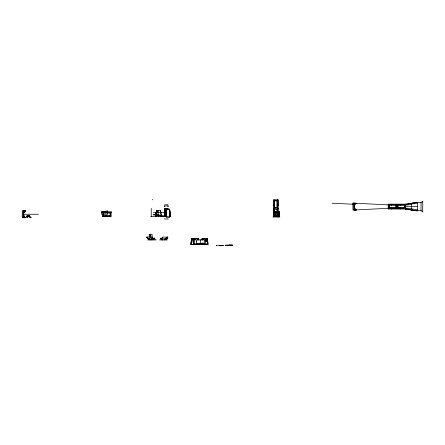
<?xml version="1.0" encoding="UTF-8"?>
<svg xmlns="http://www.w3.org/2000/svg" width="445" height="445" viewBox="0 0 445 445"><rect width="100%" height="100%" fill="white"/><g stroke="black" fill="none" stroke-linecap="round" stroke-linejoin="round"><path stroke-width="0.67" d="M103.613 214.245L107.59 214.245L107.59 210.975A26.967 26.967 0 0 1 101.566 211.831L101.566 214.245L102.595 214.245M102.534 212.61L102.534 212.087M111.133 212.61L111.133 212.087M152.34 199.855L152.34 199.332M158.22 216.654L158.22 210.63M194.098 238.887L194.209 238.392A35.06 35.06 0 0 0 193.341 244.411L193.386 238.392M193.731 241.062L194.098 238.887M194.982 244.411L194.982 243.899M194.982 238.876L194.982 238.392M195.878 244.411L195.878 243.932L195.967 244.411A26.967 26.967 0 0 1 195.845 243.921M195.878 238.904L195.878 238.392M203.905 244.411L203.905 243.899M203.905 238.876L203.905 238.392M204.55 244.411L204.55 243.932M204.55 238.904L204.55 238.392M205.457 244.411L205.457 243.932M205.457 238.904L205.457 238.392M277.908 211.319L277.936 211.87M220.742 245.685L221.059 245.312L221.371 245.685M198.375 239.927L198.375 239.911A26.967 26.967 0 0 1 198.292 238.392L191.712 238.392L190.866 244.477L208.032 244.477L207.175 238.392L202.141 238.392L202.052 239.927M202.809 238.898L202.831 238.392A26.967 26.967 0 0 1 202.742 239.911M24.158 212.109L24.508 211.631L23.969 211.842L24.403 211.842L23.969 212.02L24.28 212.009L23.49 214.067L23.969 212.449L25.465 210.919L23.112 210.802L23.112 217.683L22.25 217.683L22.25 210.802L23.969 210.802L23.49 214.418M23.457 213.533C23.741 212.51 23.663 215.53 23.457 215.458L23.457 213.133L23.941 212.532M191.572 243.905L191.539 244.411A35.06 35.06 0 0 1 192.407 238.392L191.572 243.899L190.883 243.899M193.347 244.411L193.725 240.879M194.07 243.905L194.037 244.411A35.06 35.06 0 0 1 194.059 243.905L193.38 243.899M277.808 204.789L277.808 205.468M156.601 214.123L157.235 210.63A35.06 35.06 0 0 0 156.551 214.629M23.485 213.984L23.663 215.458L23.49 214.763L23.596 215.041M194.788 238.876L194.893 238.392A35.06 35.06 0 0 0 194.777 238.887M201.401 243.921L201.518 243.426A26.967 26.967 0 0 1 201.279 244.411L201.401 243.932L202.091 243.932L201.969 244.411A26.967 26.967 0 0 0 202.208 243.426M23.863 212.827L23.969 212.554L23.78 212.782M229.359 245.384L229.297 245.685L229.309 245.073L232.351 245.073L232.346 245.685M231.878 245.685L231.389 245.367L232.251 245.612L232.251 245.128M230.36 245.685L230.043 245.306L229.731 245.685L229.765 245.073L229.781 245.685L230.082 245.367L230.288 245.685M232.329 245.685L232.446 245.384L225.915 245.384M356.056 203.265C353.625 204.628 353.608 208.555 356.056 209.918M229.208 245.367L229.431 245.128M230.02 245.685L230.193 245.384L230.404 245.685M230.482 245.685L230.471 245.073M230.766 245.685L231.027 245.367M231.389 245.367L231.561 245.073M231.6 245.384L231.189 245.612L230.855 245.073M231.934 245.685L231.945 245.073M232.24 245.685L232.412 245.384M277.775 216.52L277.046 215.964L277.046 209.423L277.775 208.393L277.775 216.52L273.909 216.52L273.909 208.393L274.637 209.423L274.604 215.986M110.104 213.038L110.66 212.31L102.534 212.31L103.563 213.038L110.104 213.038L110.104 215.447L110.66 216.175L102.534 216.175L103.563 215.447L110.104 215.447M395.905 205.39L396.462 204.661L388.335 204.661L389.369 205.39L395.905 205.39L395.905 207.798L396.462 208.521L388.335 208.521L389.369 207.798L395.905 207.798M404.511 205.39L405.067 204.661L396.94 204.661L397.975 205.39L404.511 205.39L404.511 207.798L405.067 208.521L396.94 208.521L397.975 207.798L404.511 207.798M24.497 211.636L25.376 210.913M23.863 210.93L23.863 210.924A2.286 2.286 0 0 1 23.624 211.158M23.624 212.955L23.351 213.227M354.543 203.276L352.924 203.148L352.924 210.034L356.145 209.918L354.648 209.962L355.477 209.951M27.151 217.394L28.875 215.936L27.151 215.931L28.875 215.936L27.151 217.683L27.151 215.931L28.875 215.936L27.151 217.649L28.875 215.936L27.151 215.931L28.875 215.936L27.151 217.522M229.275 245.367L229.976 245.612L230.043 245.306M24.536 211.681L23.969 211.798L24.609 211.603L23.969 211.47L24.736 211.386L23.969 211.331L24.898 211.247L23.969 211.18L24.97 211.18M24.814 211.314L23.969 211.253L24.892 211.247M147.59 238.047L147.401 237.808M27.151 217.271L28.875 215.936L27.151 216.003L28.875 215.936L27.151 217.154M162.731 238.175L160.667 238.175A5.93 5.93 0 0 1 161.318 238.832L161.318 238.943M278.976 216.654L278.943 211.792L278.214 212.348L275.805 212.348L275.082 211.792L275.082 215.959M273.909 216.52L274.637 215.964L277.046 215.964M27.151 217.043L28.875 215.936L27.151 216.081L28.875 215.936L27.151 216.932M356.145 203.27L354.648 203.532L356.056 203.321L354.648 203.254L355.477 203.237M231.25 245.685L230.938 245.306L230.621 245.685M232.134 245.685L231.75 245.306L231.433 245.685M231.75 245.306L231.506 245.685M220.742 245.501L221.059 245.323M230.299 245.367L230.521 245.612M354.031 203.699L352.924 204.021M27.151 216.832L28.875 215.936L27.151 216.187M27.151 216.726L28.875 215.936L27.151 216.242M27.151 216.637L28.875 215.936L27.151 216.315M354.971 204.244L354.893 204.361M27.151 216.543L28.875 215.936L27.151 216.381M355.177 203.982L354.648 204.149L355.01 204.188M27.151 216.465L28.875 215.936M107.59 210.975L102.595 211.787M421.031 202.464L415.563 202.631L406.057 204.16L388.201 204.183L388.201 209L406.051 209.022L415.563 210.552L421.031 210.719L421.031 202.464A6.903 4.878 0 0 0 422.739 201.079L422.75 212.098A6.903 4.878 0 0 0 421.037 210.713M411.564 204.01L417.588 203.148M24.82 217.177L23.969 217.015L24.664 217.032M102.584 211.787L101.566 211.831M23.112 217.683C27.885 218.412 22.973 216.431 23.513 214.245L23.457 215.458L23.49 214.763M388.201 208.31L353.786 210.034L353.786 203.148L352.924 203.148M23.969 217.577L25.376 217.572M356 209.829L354.648 209.884L356.117 209.901M23.696 215.269L23.969 216.887L24.609 216.882L23.969 216.687L24.403 216.648L23.969 216.465L24.28 216.476L23.746 215.441M353.786 203.148L388.201 204.872M273.258 205.123L274.637 205.123M277.046 205.123L278.253 205.123M405.545 206.591L417.588 206.591M168.093 208.393L164.656 208.393L164.656 215.964L166.714 215.959M273.436 208.393L278.253 208.393M355.01 208.994L354.648 208.994L355.205 209.233M164.667 209.067L169.679 209.083L169.679 217.338L166.241 217.338L166.241 209.083M164.745 209.139L168.015 209.139M274.637 209.423L277.046 209.423M164.745 209.617L166.708 209.617M164.65 209.684L166.725 209.684M164.728 209.756L166.697 209.756M164.728 210.24L166.697 210.24M164.65 210.313L166.714 210.313M160.628 210.63L161.251 215.664A26.967 26.967 0 0 1 160.628 210.63L156.545 210.63L155.683 216.654A35.06 35.06 0 0 1 156.551 210.63M169.239 210.63L169.929 210.63A26.967 26.967 0 0 0 170.791 216.654L170.101 216.654A15.002 7.877 88.3 0 1 169.267 212.182M164.65 210.941L166.714 210.941M164.728 211.008L166.697 211.008M274.604 211.319L279.421 211.319L279.421 216.654M164.728 211.497L166.697 211.497M164.65 211.564L166.714 211.564M164.728 211.636L166.697 211.636M273.258 211.664L274.637 211.664M277.046 211.664L278.253 211.664M275.082 211.792L278.943 211.792M164.728 212.12L166.697 212.12M164.65 212.193L166.714 212.193M275.633 212.176L278.386 212.176M164.728 212.265L166.697 212.265M153.453 212.521L165.495 212.521M164.728 212.749L166.697 212.749M164.65 212.821L166.714 212.821M164.728 213.378L166.697 213.378M276.979 213.383L277.496 213.383M164.65 213.45L166.714 213.45M164.65 214.078L166.714 214.078M164.728 214.145L166.697 214.145M23.457 214.245L38.437 214.245M164.728 214.635L166.697 214.635M164.65 214.701L166.714 214.701M164.728 214.774L166.697 214.774M164.728 215.263L166.697 215.263M164.65 215.33L166.714 215.33M164.728 215.402L166.697 215.402M275.778 215.619L276.979 215.619M275.778 215.792L277.152 215.792L277.152 213.383M164.728 215.886L166.697 215.886M169.979 216.17L170.669 216.17L170.791 216.654M150.705 216.654L168.605 216.654M277.491 216.654L279.777 216.654M272.896 216.993L279.777 216.993M151.667 238.175L154.905 238.175L154.905 239.894M194.332 238.731L194.643 238.731M203.298 238.731L203.821 238.731M204.116 238.731L204.605 238.731M166.436 238.826L162.303 238.826L162.303 237.107L167.81 237.107A5.93 5.93 0 0 0 166.436 238.826A6.903 4.878 -90 0 1 167.815 237.118A6.903 4.878 90 0 0 166.714 238.348M191.606 238.876L192.296 238.876M147.64 239.894L156.301 239.894M159.505 239.894L167.37 239.894M205.473 240.973L207.604 240.973L207.542 244.411M196.323 241.535L196.429 241.741M198.342 243.932L198.459 244.411A26.967 26.967 0 0 1 198.225 243.426L199.149 244.411A26.967 26.967 0 0 1 198.909 243.426L199.026 243.921M230.443 245.612L230.805 245.612M225.565 245.685L232.446 245.685M23.969 210.802L25.465 210.919M24.798 210.886L23.969 210.874L25.376 210.975L23.969 211.114L25.07 211.18M354.648 208.382L354.893 208.822M332.137 203.193L353.391 204.255M23.969 216.887L24.675 216.96M23.607 215.041L23.579 215.341M354.648 208.811L354.971 208.939M231.75 245.384L231.99 245.685M230.938 245.384L231.178 245.685M24.753 217.11L25.282 217.516L23.969 217.371L23.969 217.683L23.969 215.936L23.351 215.258M24.586 216.949L24.158 216.376M30.088 216.648L31.372 217.683L29.654 217.683L29.654 215.936M231.895 245.128L231.784 245.384M230.805 245.128L231.15 245.685M229.653 245.685L229.531 245.073M229.431 245.612L229.27 245.334L229.214 245.685M170.663 216.159L169.929 210.63M205.657 238.876L205.546 238.392A35.06 35.06 0 0 1 205.651 238.887M206.597 238.876L206.486 238.392A35.06 35.06 0 0 1 207.053 241.385M206.697 239.36L206.975 240.879M353.419 203.955A2.286 2.286 0 0 0 354.543 203.276L354.298 207.459M198.375 239.911L198.292 238.392M206.408 244.411L206.374 243.905A35.06 35.06 0 0 1 206.402 244.411M197.619 238.898L197.602 238.392A26.967 26.967 0 0 0 197.686 239.911M222.072 245.685L221.755 245.312L221.443 245.685M221.999 245.685L221.755 245.395L221.515 245.685M202.965 238.392L202.965 239.855M197.474 238.392L197.48 239.855M412.899 203.042L412.899 203.727M411.564 203.321L411.564 209.862A35.06 35.06 0 0 0 417.588 210.719L417.588 202.464A35.06 35.06 0 0 0 411.564 203.321A26.967 26.967 0 0 1 405.545 204.183L405.545 209A26.967 26.967 0 0 1 411.564 209.862M405.067 204.661L405.067 208.521M404.683 205.217L404.683 207.971L397.802 207.971L397.802 205.217M400.211 204.183L400.211 205.39M400.211 207.798L400.211 209.178M397.975 205.39L397.975 207.798M396.94 204.183L396.94 209M396.462 204.661L396.462 208.521M396.078 205.217L396.078 207.971L389.197 207.971L389.197 205.217M391.606 204.183L391.606 205.39M391.606 207.798L391.606 209.178M389.369 205.39L389.369 207.798M388.335 204.183L388.335 209M278.253 216.993L278.253 199.788L273.436 199.788L273.436 216.993M277.908 199.788L277.908 205.468M277.908 211.664L277.908 216.993M277.563 199.788L277.563 208.393M277.218 209.25L277.218 216.137M275.805 212.348L275.805 216.036M274.465 209.25L274.465 216.137M274.12 199.788L274.12 208.393M273.781 204.778L273.781 205.123M229.108 245.685L229.108 245.073L225.66 245.073L225.66 245.685M229.025 245.128L229.025 245.612M225.932 245.685L225.849 245.301L225.854 245.685M225.743 245.128L225.743 245.612M223.857 245.367L223.857 245.685L216.509 245.685L216.509 245.317M220.414 245.367L220.414 245.685M220.053 245.367L219.975 245.685M219.958 245.317L219.952 245.685M216.609 245.367L216.587 245.685M204.583 239.894L204.583 243.337M203.404 243.037L203.404 244.411M202.97 244.411L202.965 243.899L202.876 244.411A26.967 26.967 0 0 0 202.998 243.921M202.597 243.037L202.597 244.411M202.241 243.037L202.241 244.411M201.919 243.037L201.919 244.411M200.45 239.894L200.45 243.337M197.48 243.387L197.48 244.411M168.093 205.106L168.093 204.806L164.65 204.806L164.65 205.106M168.093 206.558L168.093 205.946L164.65 205.946L164.65 206.558M168.093 209.067L168.093 209.378L168.01 209.072M168.093 218.729L168.093 219.04L164.65 219.04L164.65 218.729M168.01 205.996L168.01 206.486M166.174 238.692L166.174 239.894M164.728 205.996L164.728 206.486M164.728 209.072L164.728 215.959M160.979 238.175L160.979 239.894M152.123 238.52L152.123 234.398L149.236 234.398L149.236 237.146M151.233 208.393L151.233 216.654M150.749 234.398L150.749 237.146M150.06 234.398L150.06 237.146M149.236 238.52L149.236 239.894M148.914 238.692L148.914 239.894M110.66 212.31L110.66 216.175M105.799 211.831L105.799 213.038M105.799 215.447L105.799 216.826M103.563 213.038L103.563 215.447M150.777 239.894A5.93 5.93 0 0 0 150.594 239.577A6.903 4.878 -90 0 1 150.783 239.888M160.662 238.186A6.903 4.878 -90 0 1 161.318 238.832M161.351 238.186A6.903 4.878 -90 0 1 161.49 238.309A5.93 5.93 0 0 0 161.357 238.175M162.742 239.888A6.903 4.878 -90 0 0 162.553 239.571A5.93 5.93 0 0 1 162.731 239.894M165.106 239.894A5.93 5.93 0 0 1 165.952 238.692A6.903 4.878 -90 0 0 165.101 239.888M164.911 239.115A6.903 4.878 -90 0 0 164.411 239.888A5.93 5.93 0 0 1 165.267 238.692M147.395 237.107A5.93 5.93 0 0 1 147.668 237.352A6.903 4.878 90 0 0 147.39 237.118A6.903 4.878 -90 0 1 147.662 237.357M148.68 238.665A5.93 5.93 0 0 1 148.769 238.826A6.903 4.878 -90 0 0 148.686 238.659A6.903 4.878 90 0 1 148.78 238.815M154.426 238.186A6.903 4.878 -90 0 0 153.036 239.888A5.93 5.93 0 0 1 154.421 238.175M153.736 238.186A6.903 4.878 90 0 0 153.597 238.309A5.93 5.93 0 0 1 153.736 238.175M107.534 211.603A15.002 7.754 -1.8 0 1 106.088 211.937M102.584 212.415A15.002 7.754 -1.8 0 1 101.566 212.465M30.071 216.626A3.538 3.538 0 0 1 29.654 215.931M196.095 244.299A15.002 7.676 88 0 1 195.972 243.827M195.266 238.887A15.002 7.676 88 0 1 195.238 238.381M191.723 238.392A35.06 35.06 0 0 0 190.861 244.411L208.043 244.411A35.06 35.06 0 0 0 207.181 238.392M191.344 244.394A16.832 7.793 -87.3 0 1 191.378 243.866M192.134 238.731A16.832 7.793 -87.3 0 1 192.251 238.242M198.52 244.355A15.002 7.754 88.2 0 1 198.398 243.882M197.68 238.898A15.002 7.754 88.2 0 1 197.658 238.387M194.404 244.45A16.832 7.187 -86.7 0 1 195.221 238.72M202.141 238.392A26.967 26.967 0 0 1 202.052 239.911M202.775 238.387A15.002 7.754 -88.2 0 1 202.753 238.898M202.03 243.882A15.002 7.754 -88.2 0 1 201.908 244.355M205.223 238.715A16.832 7.226 86.7 0 1 205.74 241.546M206.007 243.96A16.832 7.226 86.7 0 1 206.041 244.45M413.055 203.699A35.06 35.06 0 0 1 414.056 203.526M405.529 209.3A15.008 7.526 2.3 0 1 411.319 210.129M417.566 210.93A16.843 7.81 2.7 0 1 411.408 210.018M411.697 204.155A15.002 8.004 -1.6 0 1 405.551 205.073M405.551 208.11A15.002 8.004 1.6 0 1 411.697 209.028M417.621 209.662A16.832 7.209 3.3 0 1 411.892 208.85M422.739 201.769A6.903 4.878 0 0 1 422.494 202.041M422.494 211.141A6.903 4.878 0 0 1 422.739 211.414M203.048 238.392L203.026 238.898A26.967 26.967 0 0 0 203.048 238.392M203.732 238.392L203.715 238.898A26.967 26.967 0 0 0 203.732 238.392M156.401 216.148L156.373 216.654A35.06 35.06 0 0 1 156.495 215.135L156.401 216.137M202.308 243.932L202.186 244.411A26.967 26.967 0 0 0 202.308 243.921M232.09 245.128L232.129 245.073M356.056 209.862L354.648 209.929L356.056 209.862M24.664 211.453L23.969 211.47L24.67 211.447M277.218 200.651L274.465 200.651L274.465 207.531L277.218 207.531L277.218 200.651M277.046 200.823L274.637 200.823L274.637 207.359L277.046 207.359L277.046 200.823M111.133 211.831L102.534 211.831L102.534 216.654L111.133 216.654L111.133 211.831M152.212 237.107L146.705 237.107A5.93 5.93 0 0 1 148.085 238.826L152.212 238.826L152.212 237.107M167.81 237.897L167.125 237.897A5.93 5.93 0 0 0 165.746 239.621L166.436 239.621A5.93 5.93 0 0 1 167.81 237.897M205.457 239.894L196.323 239.894L196.323 243.337L205.457 243.337L205.457 239.894M355.917 203.41L354.648 203.404L355.917 203.41M25.237 211.064L23.969 211.052L25.237 211.064M356.117 203.282L354.648 203.254L356.117 203.282M25.443 210.936L23.969 210.908L25.443 210.936M355.121 209.139L354.648 209.033L355.116 209.128M24.536 216.804L23.969 216.687L24.536 216.804M196.657 244.411L196.534 243.932A26.967 26.967 0 0 0 196.657 244.411M161.485 216.654L161.368 216.17A26.967 26.967 0 0 0 161.485 216.654M206.346 238.887L206.235 238.392A35.06 35.06 0 0 1 206.792 241.385L206.346 238.887M207.348 244.411L207.314 243.905A35.06 35.06 0 0 1 207.353 244.411M207.097 244.411L207.064 243.905A35.06 35.06 0 0 1 207.086 244.411M195.817 238.898L195.794 238.392A26.967 26.967 0 0 0 195.817 238.898M195.127 238.898L195.11 238.392A26.967 26.967 0 0 0 195.127 238.898M165.495 216.654L165.495 215.964A35.06 35.06 0 0 1 159.477 215.102A26.967 26.967 0 0 0 153.453 214.245L153.453 214.929A26.967 26.967 0 0 1 159.477 215.792A35.06 35.06 0 0 0 165.495 216.654M157.352 215.113L157.352 214.423A5.93 5.93 0 0 0 155.633 213.049L155.633 213.734A5.93 5.93 0 0 1 157.352 215.113M151.467 239.894A5.93 5.93 0 0 0 151.283 239.577A6.903 4.878 90 0 1 151.472 239.888M162.052 239.888A6.903 4.878 -90 0 0 161.863 239.571A5.93 5.93 0 0 1 162.047 239.894M148.09 238.815A6.903 4.878 -90 0 0 146.7 237.118A6.903 4.878 90 0 1 148.09 238.815M165.829 238.659A6.903 4.878 90 0 0 165.74 238.815A5.93 5.93 0 0 1 165.835 238.665M167.125 237.118A6.903 4.878 90 0 0 166.597 237.619A5.93 5.93 0 0 1 167.125 237.107M152.535 239.571A6.903 4.878 90 0 0 152.351 239.888A5.93 5.93 0 0 1 152.54 239.577"/></g></svg>
